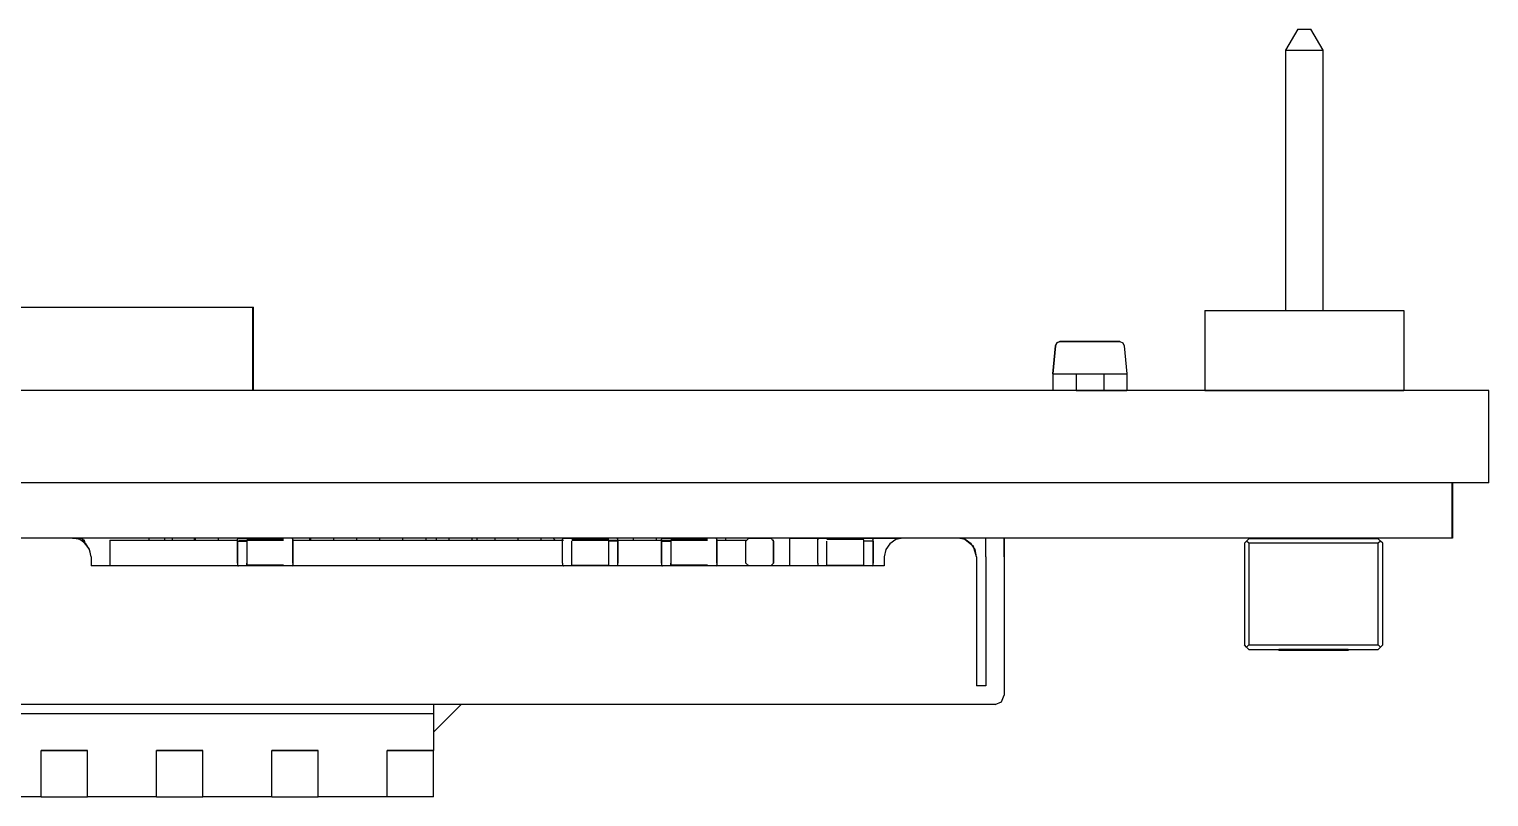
# Model space of a CAD drawing. Header units: millimetres. Extents: x -50 to 227, y -72 to 118.
# Drawn here: x 126.18 to 142, y 15.37 to 23.68 of the extents above; entities that cross this region are included whole.
import ezdxf

# ---------------------------------------------------------------- set-up
doc = ezdxf.new("R2010")
doc.units = ezdxf.units.MM
doc.layers.add('VISIBLE', color=7, linetype='Continuous')

msp = doc.modelspace()

# ---------------------------------------------------------------- linework, layer by layer
at = {"layer": 'VISIBLE'}
for points in [[(139.929, 23.678), (139.797, 23.449)], [(139.929, 23.678), (139.797, 23.449)], [(139.929, 23.678), (139.797, 23.449)], [(139.929, 23.678), (139.797, 23.449)], [(139.929, 23.678), (139.797, 23.449)], [(139.929, 23.678), (139.797, 23.449)], [(139.929, 23.678), (139.797, 23.449)], [(139.929, 23.678), (139.797, 23.449)], [(139.929, 23.678), (139.797, 23.449)], [(139.929, 23.678), (140.072, 23.678)], [(140.204, 23.449), (140.072, 23.678)], [(139.797, 23.449), (139.797, 20.63)], [(139.797, 23.449), (139.797, 20.63)], [(139.797, 23.449), (139.797, 20.63)], [(139.797, 23.449), (139.797, 20.63)], [(139.797, 23.449), (139.797, 20.63)], [(139.797, 23.449), (139.797, 20.63)], [(139.797, 23.449), (139.797, 20.63)], [(139.797, 23.449), (139.797, 20.63)], [(139.797, 23.449), (139.797, 20.63)], [(139.797, 23.449), (140.204, 23.449)], [(140.204, 20.63), (140.204, 23.449)], [(123.375, 20.666), (128.6, 20.666)], [(128.6, 19.766), (128.6, 20.666)], [(128.6, 20.666), (128.609, 20.666)], [(128.609, 19.766), (128.609, 20.666)], [(128.609, 20.666), (128.609, 20.666)], [(138.921, 20.63), (138.921, 19.766)], [(138.921, 20.63), (141.08, 20.63)], [(141.08, 20.63), (141.08, 19.766)], [(137.302, 20.25), (137.318, 20.283), (137.351, 20.296)], [(137.351, 20.296), (137.318, 20.283), (137.302, 20.25)], [(137.351, 20.296), (137.999, 20.296)], [(137.999, 20.296), (137.351, 20.296)], [(137.999, 20.296), (138.032, 20.283), (138.048, 20.25)], [(137.275, 19.946), (137.302, 20.25)], [(137.302, 20.25), (137.275, 19.946)], [(138.048, 20.25), (138.075, 19.946)], [(137.275, 19.946), (137.425, 19.946)], [(137.275, 19.946), (137.275, 19.766)], [(137.275, 19.946), (137.275, 19.946)], [(137.425, 19.946), (137.525, 19.946)], [(137.525, 19.946), (137.525, 19.766)], [(137.525, 19.946), (137.529, 19.946), (137.54, 19.946), (137.558, 19.946), (137.582, 19.946), (137.61, 19.946), (137.642, 19.946), (137.675, 19.946), (137.708, 19.946), (137.74, 19.946), (137.769, 19.946), (137.792, 19.946), (137.81, 19.946), (137.821, 19.946), (137.825, 19.946)], [(137.825, 19.946), (137.925, 19.946)], [(137.825, 19.946), (137.825, 19.766)], [(137.925, 19.946), (138.075, 19.946)], [(138.075, 19.946), (138.075, 19.766)], [(142, 19.766), (110, 19.766)], [(137.525, 19.766), (137.529, 19.766), (137.54, 19.766), (137.558, 19.766), (137.582, 19.766), (137.61, 19.766), (137.642, 19.766), (137.675, 19.766), (137.708, 19.766), (137.74, 19.766), (137.769, 19.766), (137.792, 19.766), (137.81, 19.766), (137.821, 19.766), (137.825, 19.766)], [(137.825, 19.766), (137.925, 19.766)], [(137.925, 19.766), (138.025, 19.766)], [(138.025, 19.766), (138.075, 19.766)], [(138.921, 19.766), (141.08, 19.766)], [(142, 18.765), (142, 19.766)], [(142, 18.765), (110, 18.765)], [(141.6, 18.765), (141.6, 18.165)], [(141.605, 18.765), (141.605, 18.165)], [(141.6, 18.165), (125.095, 18.165)], [(126.847, 17.965), (126.832, 18.042), (126.789, 18.106), (126.724, 18.15), (126.648, 18.165)], [(126.648, 18.165), (126.696, 18.165)], [(126.648, 18.165), (126.739, 18.165)], [(126.769, 18.135), (126.739, 18.165)], [(126.739, 18.165), (126.769, 18.135)], [(126.739, 18.165), (126.748, 18.165)], [(126.748, 18.165), (126.778, 18.135)], [(126.769, 18.124), (126.769, 18.135)], [(126.778, 18.116), (126.778, 18.148)], [(126.778, 18.135), (126.778, 18.116)], [(126.847, 17.965), (126.829, 18.048), (126.778, 18.116)], [(127.05, 18.145), (127.05, 17.865)], [(127.05, 18.145), (128.435, 18.145)], [(127.725, 18.165), (127.475, 18.165)], [(127.475, 18.165), (127.475, 18.145)], [(127.475, 18.165), (127.475, 18.145)], [(127.475, 18.165), (127.475, 18.145)], [(127.475, 18.165), (127.475, 18.145)], [(127.475, 18.165), (127.475, 18.145)], [(127.648, 18.145), (127.648, 18.165)], [(127.725, 18.165), (127.725, 18.145)], [(127.725, 18.165), (127.725, 18.145)], [(127.725, 18.165), (127.725, 18.145)], [(127.725, 18.165), (127.725, 18.145)], [(127.725, 18.165), (127.725, 18.145)], [(127.975, 18.165), (127.725, 18.165)], [(127.725, 18.165), (127.725, 18.145)], [(127.725, 18.165), (127.725, 18.145)], [(127.725, 18.165), (127.725, 18.145)], [(127.725, 18.165), (127.725, 18.145)], [(127.725, 18.165), (127.725, 18.145)], [(127.968, 18.145), (127.968, 18.165)], [(127.975, 18.165), (127.975, 18.145)], [(127.975, 18.165), (127.975, 18.145)], [(127.975, 18.165), (127.975, 18.145)], [(127.975, 18.165), (127.975, 18.145)], [(127.975, 18.165), (127.975, 18.145)], [(128.225, 18.165), (127.975, 18.165)], [(127.975, 18.165), (127.975, 18.145)], [(127.975, 18.165), (127.975, 18.145)], [(128.225, 18.165), (128.225, 18.145)], [(128.225, 18.165), (128.225, 18.145)], [(128.475, 18.165), (128.225, 18.165)], [(128.225, 18.165), (128.225, 18.145)], [(128.225, 18.165), (128.225, 18.145)], [(128.435, 18.155), (128.445, 18.165)], [(128.445, 18.165), (128.435, 18.158), (128.435, 18.156), (128.435, 18.155)], [(128.435, 18.135), (128.435, 18.155), (128.435, 18.155)], [(128.435, 18.135), (128.435, 17.895)], [(128.435, 17.895), (128.435, 18.135)], [(128.445, 18.165), (128.535, 18.165)], [(128.445, 18.145), (128.935, 18.145)], [(128.445, 18.135), (128.535, 18.135)], [(128.725, 18.165), (128.475, 18.165)], [(128.935, 18.155), (128.535, 18.155)], [(128.535, 18.148), (128.535, 17.895)], [(128.535, 18.148), (128.535, 17.895)], [(128.725, 18.165), (128.725, 18.155)], [(128.725, 18.165), (128.725, 18.155)], [(128.975, 18.165), (128.725, 18.165)], [(128.725, 18.165), (128.725, 18.155)], [(128.725, 18.165), (128.725, 18.155)], [(128.898, 18.155), (128.898, 18.165)], [(129.025, 18.165), (128.935, 18.165)], [(129.225, 18.165), (128.975, 18.165)], [(129.025, 18.165), (129.035, 18.155)], [(129.031, 18.164), (129.035, 18.155)], [(129.035, 18.135), (129.035, 18.155), (129.035, 18.155), (129.035, 18.155), (129.031, 18.164)], [(129.035, 18.145), (131.969, 18.145)], [(129.035, 18.135), (129.035, 17.895)], [(129.035, 17.895), (129.035, 18.135)], [(129.218, 18.145), (129.218, 18.165)], [(129.225, 18.165), (129.225, 18.145)], [(129.225, 18.165), (129.225, 18.145)], [(129.475, 18.165), (129.225, 18.165)], [(129.225, 18.165), (129.225, 18.145)], [(129.225, 18.165), (129.225, 18.145)], [(129.475, 18.165), (129.475, 18.145)], [(129.475, 18.165), (129.475, 18.145)], [(129.725, 18.165), (129.475, 18.165)], [(129.475, 18.165), (129.475, 18.145)], [(129.475, 18.165), (129.475, 18.145)], [(129.725, 18.165), (129.725, 18.145)], [(129.725, 18.165), (129.725, 18.145)], [(129.975, 18.165), (129.725, 18.165)], [(129.725, 18.165), (129.725, 18.145)], [(129.725, 18.165), (129.725, 18.145)], [(129.975, 18.165), (129.975, 18.145)], [(129.975, 18.165), (129.975, 18.145)], [(130.225, 18.165), (129.975, 18.165)], [(129.975, 18.165), (129.975, 18.145)], [(129.975, 18.165), (129.975, 18.145)], [(130.225, 18.165), (130.225, 18.145)], [(130.225, 18.165), (130.225, 18.145)], [(130.475, 18.165), (130.225, 18.165)], [(130.225, 18.165), (130.225, 18.145)], [(130.225, 18.165), (130.225, 18.145)], [(130.475, 18.165), (130.475, 18.145)], [(130.475, 18.165), (130.475, 18.145)], [(130.725, 18.165), (130.475, 18.165)], [(130.475, 18.165), (130.475, 18.145)], [(130.475, 18.165), (130.475, 18.145)], [(130.558, 18.165), (130.558, 18.165)], [(130.593, 18.145), (130.593, 18.165)], [(130.725, 18.165), (130.725, 18.145)], [(130.725, 18.165), (130.725, 18.145)], [(130.975, 18.165), (130.725, 18.165)], [(130.725, 18.165), (130.725, 18.145)], [(130.725, 18.165), (130.725, 18.145)], [(130.783, 18.165), (130.783, 18.165)], [(130.975, 18.165), (130.975, 18.145)], [(130.975, 18.165), (130.975, 18.145)], [(131.225, 18.165), (130.975, 18.165)], [(130.975, 18.165), (130.975, 18.145)], [(130.975, 18.165), (130.975, 18.145)], [(131.033, 18.145), (131.033, 18.165)], [(131.223, 18.165), (131.223, 18.165)], [(131.225, 18.165), (131.225, 18.145)], [(131.225, 18.165), (131.225, 18.145)], [(131.475, 18.165), (131.225, 18.165)], [(131.225, 18.165), (131.225, 18.145)], [(131.225, 18.165), (131.225, 18.145)], [(131.475, 18.165), (131.475, 18.145)], [(131.475, 18.165), (131.475, 18.145)], [(131.725, 18.165), (131.475, 18.165)], [(131.475, 18.165), (131.475, 18.145)], [(131.475, 18.165), (131.475, 18.145)], [(131.725, 18.165), (131.725, 18.145)], [(131.725, 18.165), (131.725, 18.145)], [(131.975, 18.165), (131.725, 18.165)], [(131.725, 18.165), (131.725, 18.145)], [(131.725, 18.165), (131.725, 18.145)], [(131.878, 18.145), (131.858, 18.165)], [(131.969, 18.165), (131.959, 18.155)], [(131.959, 18.135), (131.959, 18.155), (131.959, 18.155), (131.959, 18.155), (131.969, 18.165)], [(131.959, 17.895), (131.959, 18.135)], [(131.969, 18.165), (132.059, 18.165)], [(132.225, 18.165), (131.975, 18.165)], [(132.059, 18.155), (132.459, 18.155)], [(132.059, 18.155), (132.459, 18.155)], [(132.059, 18.145), (132.549, 18.145)], [(132.059, 17.895), (132.059, 18.135)], [(132.059, 17.895), (132.059, 18.135)], [(132.225, 18.165), (132.225, 18.155)], [(132.225, 18.165), (132.225, 18.155)], [(132.475, 18.165), (132.225, 18.165)], [(132.225, 18.165), (132.225, 18.155)], [(132.225, 18.165), (132.225, 18.155)], [(132.549, 18.165), (132.459, 18.165)], [(132.459, 17.895), (132.459, 18.148)], [(132.549, 18.135), (132.459, 18.135)], [(132.725, 18.165), (132.475, 18.165)], [(132.549, 18.165), (132.559, 18.155)], [(132.559, 18.155), (132.553, 18.165)], [(132.559, 18.135), (132.559, 18.155), (132.559, 18.155), (132.559, 18.155), (132.553, 18.165)], [(132.559, 18.145), (133.531, 18.145)], [(132.559, 18.135), (132.559, 17.895)], [(132.559, 17.895), (132.559, 18.135)], [(132.725, 18.165), (132.725, 18.145)], [(132.725, 18.165), (132.725, 18.145)], [(132.975, 18.165), (132.725, 18.165)], [(132.725, 18.165), (132.725, 18.145)], [(132.725, 18.165), (132.725, 18.145)], [(132.975, 18.165), (132.975, 18.145)], [(132.975, 18.165), (132.975, 18.145)], [(133.225, 18.165), (132.975, 18.165)], [(132.975, 18.165), (132.975, 18.145)], [(132.975, 18.165), (132.975, 18.145)], [(133.031, 18.155), (133.041, 18.165)], [(133.041, 18.165), (133.032, 18.158), (133.031, 18.156), (133.031, 18.155)], [(133.031, 18.135), (133.031, 18.155), (133.031, 18.155)], [(133.031, 18.135), (133.031, 17.895)], [(133.031, 17.895), (133.031, 18.135)], [(133.041, 18.165), (133.131, 18.165)], [(133.041, 18.135), (133.131, 18.135)], [(133.531, 18.155), (133.131, 18.155)], [(133.131, 18.148), (133.131, 17.895)], [(133.131, 18.148), (133.131, 17.895)], [(133.225, 18.165), (133.225, 18.145)], [(133.225, 18.165), (133.225, 18.145)], [(133.475, 18.165), (133.225, 18.165)], [(133.225, 18.165), (133.225, 18.145)], [(133.225, 18.165), (133.225, 18.145)], [(133.225, 18.165), (133.225, 18.145)], [(133.225, 18.165), (133.225, 18.145)], [(133.225, 18.165), (133.225, 18.145)], [(133.475, 18.165), (133.475, 18.155)], [(133.475, 18.165), (133.475, 18.155)], [(133.475, 18.165), (133.475, 18.155)], [(133.475, 18.165), (133.475, 18.155)], [(133.475, 18.165), (133.475, 18.155)], [(133.475, 18.165), (133.475, 18.155)], [(133.475, 18.165), (133.475, 18.155)], [(133.475, 18.165), (133.475, 18.155)], [(133.475, 18.165), (133.475, 18.155)], [(133.475, 18.165), (133.475, 18.155)], [(133.621, 18.165), (133.531, 18.165)], [(133.621, 18.165), (133.631, 18.155)], [(133.627, 18.164), (133.631, 18.155)], [(133.631, 18.135), (133.631, 18.155), (133.631, 18.155), (133.631, 18.155), (133.627, 18.164)], [(133.631, 18.145), (133.949, 18.145)], [(133.631, 18.135), (133.631, 17.895)], [(133.631, 17.895), (133.631, 18.135)], [(133.725, 18.165), (133.725, 18.145)], [(133.725, 18.165), (133.725, 18.145)], [(133.725, 18.165), (133.725, 18.145)], [(133.725, 18.165), (133.725, 18.145)], [(133.725, 18.165), (133.725, 18.145)], [(133.725, 18.165), (133.725, 18.145)], [(133.725, 18.165), (133.725, 18.145)], [(133.725, 18.165), (133.725, 18.145)], [(133.725, 18.165), (133.725, 18.145)], [(133.725, 18.165), (133.725, 18.145)], [(133.725, 18.165), (133.725, 18.145)], [(133.725, 18.165), (133.725, 18.145)], [(133.725, 18.165), (133.725, 18.145)], [(133.725, 18.165), (133.725, 18.145)], [(133.725, 18.165), (133.725, 18.145)], [(133.725, 18.165), (133.725, 18.145)], [(133.725, 18.165), (133.725, 18.145)], [(133.725, 18.165), (133.725, 18.145)], [(133.725, 18.165), (133.725, 18.145)], [(133.725, 18.165), (133.725, 18.145)], [(133.725, 18.165), (133.725, 18.145)], [(133.725, 18.165), (133.725, 18.145)], [(133.725, 18.165), (133.725, 18.145)], [(133.725, 18.165), (133.725, 18.145)], [(133.725, 18.165), (133.725, 18.145)], [(133.947, 18.135), (133.977, 18.165)], [(133.947, 17.895), (133.947, 18.135)], [(133.977, 18.165), (134.217, 18.165)], [(134.217, 18.165), (134.247, 18.135)], [(134.247, 17.895), (134.247, 18.148)], [(134.247, 17.895), (134.247, 18.135)], [(134.247, 18.135), (134.247, 17.895)], [(134.423, 17.865), (134.423, 18.165)], [(134.423, 18.165), (135.315, 18.165)], [(134.735, 18.165), (134.725, 18.155)], [(134.725, 18.135), (134.725, 18.155), (134.725, 18.155), (134.725, 18.155), (134.735, 18.165)], [(134.725, 17.895), (134.725, 18.135)], [(134.735, 18.165), (134.825, 18.165)], [(134.825, 18.155), (135.225, 18.155)], [(134.825, 18.155), (135.225, 18.155)], [(134.825, 17.895), (134.825, 18.135)], [(134.825, 17.895), (134.825, 18.135)], [(134.873, 18.165), (134.873, 18.165)], [(135.315, 18.165), (135.225, 18.165)], [(135.225, 17.895), (135.225, 18.148)], [(135.315, 18.135), (135.225, 18.135)], [(135.315, 18.165), (135.623, 18.165)], [(135.315, 18.165), (135.325, 18.155)], [(135.325, 18.155), (135.319, 18.165)], [(135.325, 18.135), (135.325, 18.155), (135.325, 18.155), (135.325, 18.155), (135.319, 18.165)], [(135.325, 18.135), (135.325, 17.895)], [(135.325, 17.895), (135.325, 18.135)], [(135.646, 18.165), (135.57, 18.15), (135.505, 18.106), (135.462, 18.042), (135.447, 17.965)], [(135.573, 18.165), (135.573, 18.165)], [(135.623, 18.165), (135.623, 18.164)], [(135.646, 18.165), (135.626, 18.165)], [(136.447, 17.965), (136.432, 18.042), (136.389, 18.106), (136.324, 18.15), (136.248, 18.165)], [(136.447, 17.965), (136.412, 18.077), (136.321, 18.151)], [(136.537, 18.165), (136.537, 18.165)], [(136.537, 18.165), (136.537, 18.165)], [(136.547, 17.965), (136.547, 18.165)], [(136.747, 18.165), (136.747, 17.965)], [(136.747, 17.965), (136.747, 18.165)], [(136.747, 18.165), (136.747, 17.965)], [(136.747, 18.165), (136.747, 17.865)], [(136.747, 17.965), (136.747, 18.165)], [(139.35, 18.11), (139.375, 18.135)], [(139.35, 18.11), (139.35, 17.01)], [(139.375, 18.135), (139.4, 18.16)], [(139.4, 18.11), (139.375, 18.135)], [(140.8, 18.16), (139.4, 18.16)], [(140.8, 18.11), (139.4, 18.11)], [(139.4, 18.11), (139.4, 17.01)], [(139.5, 18.165), (140.705, 18.165)], [(139.5, 18.165), (139.5, 18.16)], [(139.797, 18.165), (139.797, 18.165)], [(139.797, 18.165), (139.797, 18.165)], [(139.797, 18.165), (139.797, 18.165)], [(139.797, 18.165), (139.797, 18.165)], [(139.797, 18.165), (139.797, 18.165)], [(139.797, 18.165), (139.797, 18.165)], [(139.797, 18.165), (139.797, 18.165)], [(139.797, 18.165), (139.797, 18.165)], [(139.797, 18.165), (139.797, 18.165)], [(140.204, 18.165), (140.204, 18.165)], [(140.705, 18.165), (140.705, 18.16)], [(140.705, 18.165), (140.705, 18.16)], [(140.8, 18.16), (140.825, 18.135)], [(140.825, 18.135), (140.8, 18.11)], [(140.8, 17.01), (140.8, 18.11)], [(140.85, 18.11), (140.825, 18.135)], [(140.85, 17.01), (140.85, 18.11)], [(141.605, 18.165), (141.6, 18.165)], [(126.847, 17.965), (126.847, 17.865)], [(126.847, 17.965), (126.847, 17.865)], [(128.435, 17.895), (128.435, 17.875), (128.435, 17.875), (128.435, 17.875), (128.439, 17.867)], [(128.535, 17.895), (128.535, 17.875)], [(128.535, 17.895), (128.535, 17.865)], [(128.535, 17.865), (128.535, 17.895)], [(129.035, 17.895), (129.035, 17.875), (129.035, 17.875)], [(131.959, 17.895), (131.959, 17.875), (131.959, 17.875), (131.959, 17.875), (131.966, 17.866)], [(132.059, 17.875), (132.059, 17.895)], [(132.059, 17.865), (132.059, 17.895)], [(132.459, 17.865), (132.459, 17.895)], [(132.55, 17.865), (132.559, 17.875), (132.559, 17.875), (132.559, 17.895)], [(133.031, 17.895), (133.031, 17.875), (133.031, 17.875), (133.031, 17.875), (133.036, 17.867)], [(133.131, 17.895), (133.131, 17.875)], [(133.131, 17.895), (133.131, 17.865)], [(133.131, 17.865), (133.131, 17.895)], [(133.631, 17.895), (133.631, 17.875), (133.631, 17.875)], [(133.977, 17.865), (133.947, 17.895)], [(133.947, 17.895), (133.977, 17.865)], [(133.947, 17.895), (133.977, 17.865)], [(134.247, 17.895), (134.217, 17.865)], [(134.217, 17.865), (134.247, 17.895)], [(134.725, 17.895), (134.725, 17.875), (134.725, 17.875), (134.725, 17.875), (134.732, 17.866)], [(134.825, 17.875), (134.825, 17.895)], [(134.825, 17.865), (134.825, 17.895)], [(135.225, 17.865), (135.225, 17.895)], [(135.316, 17.865), (135.325, 17.875), (135.325, 17.875), (135.325, 17.895)], [(135.447, 17.965), (135.447, 17.865)], [(136.447, 17.965), (136.447, 16.565)], [(136.447, 17.965), (136.447, 16.565)], [(136.547, 17.965), (136.547, 16.565)], [(136.747, 17.965), (136.747, 16.465)], [(136.747, 17.965), (136.747, 17.865)], [(135.447, 17.865), (126.847, 17.865)], [(128.435, 17.875), (128.439, 17.867)], [(128.439, 17.867), (128.445, 17.865)], [(128.935, 17.875), (128.535, 17.875)], [(128.935, 17.875), (128.535, 17.875)], [(129.035, 17.875), (129.025, 17.865)], [(129.035, 17.875), (129.025, 17.865)], [(129.025, 17.865), (129.035, 17.873), (129.035, 17.874), (129.035, 17.875)], [(131.959, 17.875), (131.966, 17.866)], [(131.966, 17.866), (131.969, 17.865)], [(132.059, 17.875), (132.459, 17.875)], [(132.059, 17.875), (132.459, 17.875)], [(132.559, 17.875), (132.55, 17.865)], [(132.55, 17.865), (132.559, 17.875)], [(133.031, 17.875), (133.036, 17.867)], [(133.036, 17.867), (133.041, 17.865)], [(133.531, 17.875), (133.131, 17.875)], [(133.531, 17.875), (133.131, 17.875)], [(133.631, 17.875), (133.621, 17.865)], [(133.631, 17.875), (133.621, 17.865)], [(133.621, 17.865), (133.631, 17.873), (133.631, 17.874), (133.631, 17.875)], [(134.725, 17.875), (134.732, 17.866)], [(134.732, 17.866), (134.735, 17.865)], [(134.825, 17.875), (135.225, 17.875)], [(134.825, 17.875), (135.225, 17.875)], [(135.325, 17.875), (135.316, 17.865)], [(135.316, 17.865), (135.325, 17.875)], [(136.747, 17.865), (136.747, 17.165)], [(136.747, 17.865), (136.747, 17.865)], [(136.747, 17.865), (136.747, 17.865)], [(136.747, 17.865), (136.747, 17.865)], [(136.747, 17.165), (136.747, 17.165)], [(139.375, 16.985), (139.35, 17.01)], [(139.4, 17.01), (139.375, 16.985)], [(139.4, 16.96), (139.375, 16.985)], [(139.4, 17.01), (140.8, 17.01)], [(139.4, 16.96), (140.8, 16.96)], [(139.876, 16.96), (139.725, 16.96)], [(139.725, 16.96), (139.725, 16.95)], [(140.475, 16.95), (139.725, 16.95)], [(140.324, 16.96), (139.876, 16.96)], [(139.876, 16.96), (139.876, 16.95)], [(140.324, 16.95), (139.876, 16.95)], [(140.324, 16.95), (139.876, 16.95)], [(140.261, 16.95), (139.938, 16.95)], [(140.262, 16.95), (139.938, 16.95)], [(140.475, 16.96), (140.324, 16.96)], [(140.324, 16.96), (140.324, 16.95)], [(140.324, 16.96), (140.324, 16.95)], [(140.475, 16.96), (140.475, 16.95)], [(140.8, 17.01), (140.825, 16.985)], [(140.825, 16.985), (140.8, 16.96)], [(140.85, 17.01), (140.825, 16.985)], [(136.547, 16.565), (136.447, 16.565)], [(136.647, 16.365), (136.718, 16.395), (136.747, 16.465)], [(136.647, 16.365), (125.647, 16.365)], [(130.558, 16.365), (130.558, 16.265)], [(130.558, 16.065), (130.858, 16.365)], [(130.558, 16.265), (123.772, 16.265)], [(130.558, 16.265), (130.558, 15.865)], [(126.808, 15.865), (126.308, 15.865)], [(126.308, 15.365), (126.308, 15.865)], [(126.308, 15.865), (126.808, 15.865)], [(126.808, 15.365), (126.808, 15.865)], [(128.058, 15.865), (127.558, 15.865)], [(127.558, 15.365), (127.558, 15.865)], [(127.558, 15.865), (128.058, 15.865)], [(128.058, 15.365), (128.058, 15.865)], [(129.308, 15.865), (128.808, 15.865)], [(128.808, 15.365), (128.808, 15.865)], [(128.808, 15.865), (129.308, 15.865)], [(129.308, 15.365), (129.308, 15.865)], [(130.558, 15.865), (130.058, 15.865)], [(130.058, 15.365), (130.058, 15.865)], [(130.058, 15.865), (130.558, 15.865)], [(130.558, 15.365), (130.558, 15.865)], [(126.308, 15.365), (125.558, 15.365)], [(126.308, 15.365), (126.808, 15.365)], [(127.558, 15.365), (126.808, 15.365)], [(127.558, 15.365), (128.058, 15.365)], [(128.808, 15.365), (128.058, 15.365)], [(128.808, 15.365), (129.308, 15.365)], [(130.058, 15.365), (129.308, 15.365)], [(130.558, 15.365), (130.058, 15.365)]]:
    msp.add_lwpolyline(points, dxfattribs=at)

doc.saveas('drawing.dxf')
